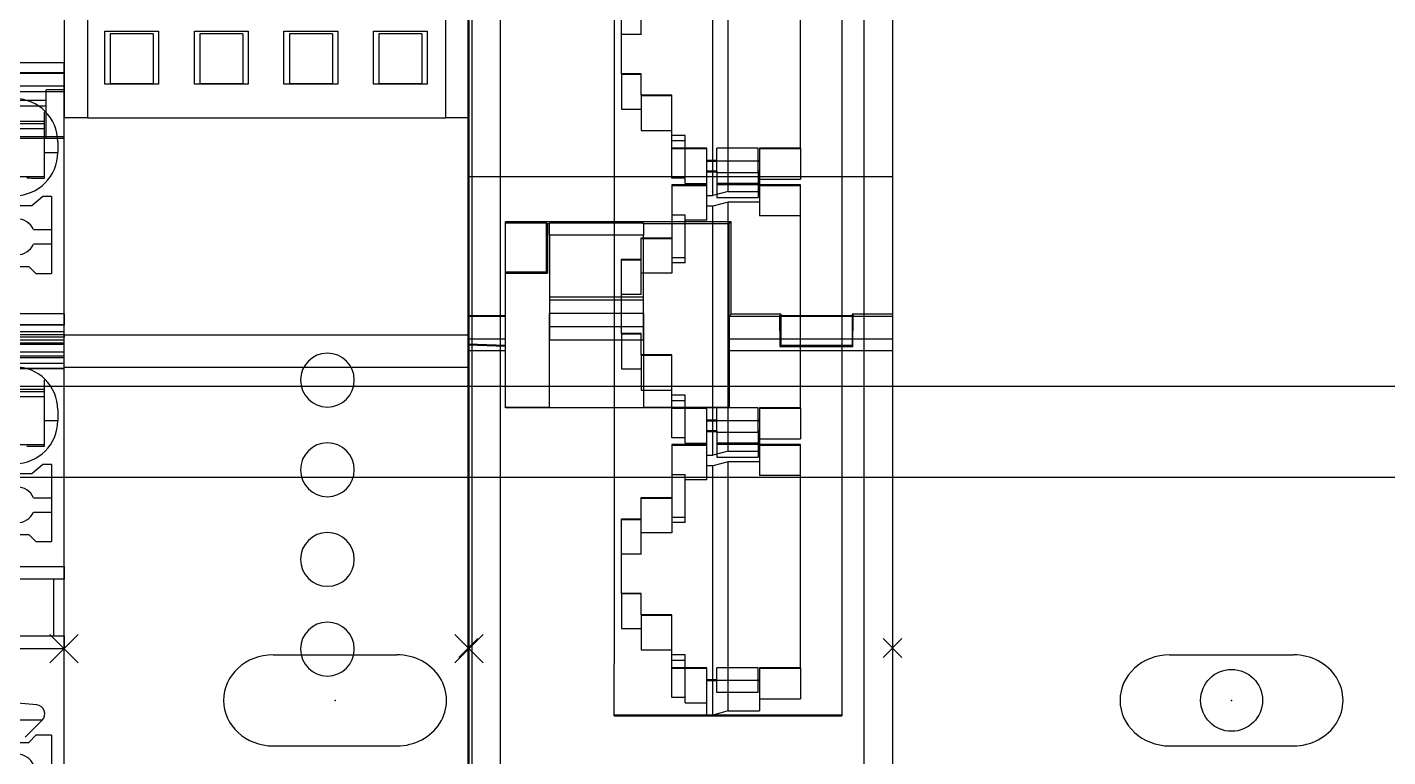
# Model space of a CAD drawing. Header units: inches. Extents: x -13.2 to 36, y -6.6 to 12.8.
# Drawn here: x 28.638 to 31.628, y 2.626 to 4.228 of the extents above; entities that cross this region are included whole.
import ezdxf
from ezdxf.enums import TextEntityAlignment as Align

# ---------------------------------------------------------------- set-up
doc = ezdxf.new("R2010")
doc.units = ezdxf.units.IN
doc.header["$MEASUREMENT"] = 0
for name, color, linetype in [('MAIN-1', 7, 'Continuous'), ('MAIN-2', 7, 'Continuous'), ('PSYMS', 7, 'Continuous')]:
    doc.layers.add(name, color=color, linetype=linetype)
doc.styles.get("Standard").update_dxf_attribs({"font": 'arial.ttf'})

# ---------------------------------------------------------------- blocks, each defined once
blk = doc.blocks.new('FP_Phoenix Contact 3210567')
at = {"layer": 'MAIN-1'}
for p, q in [((0, 0), (0, 0.2028)), ((0.0283, 0.2028), (0.0283, 0)), ((0.1523, 0), (0.1523, 0.2028)), ((0.1806, 0.2028), (0.1806, 0)), ((0.6839, 0), (0.6839, 0.2028)), ((0.689, 0), (0.689, 0.2028)), ((0.71, 0), (0.71, 0.2028)), ((0.735, 0), (0.735, 0.2028)), ((1.2861, 0), (1.2861, 0.2028)), ((-0.1561, 0.1594), (-0.1561, 0.0473)), ((0.4484, 0.1669), (0.4484, 0.0433)), ((0.5539, 0.1651), (0.5539, 0.0433)), ((0.5637, 0.0433), (0.5637, 0.165)), ((0.5696, 0.1649), (0.5696, 0.0433)), ((1.037, 0.1669), (1.037, 0.0433)), ((1.1424, 0.1651), (1.1424, 0.0433)), ((1.1523, 0.0433), (1.1523, 0.165)), ((1.1582, 0.1649), (1.1582, 0.0433)), ((-0.206, 0.1291), (-0.206, 0.0776)), ((0.2507, 0.1291), (0.2507, 0.0776)), ((0.3846, 0.1355), (0.3846, 0.0711)), ((0.8393, 0.1291), (0.8393, 0.0776)), ((0.9731, 0.1355), (0.9731, 0.0711)), ((-0.1234, 0.0601), (-0.1193, 0.1033)), ((-0.1902, 0.0619), (-0.206, 0.0776)), ((-0.1941, 0.0853), (-0.1569, 0.0481)), ((-0.1902, 0.0276), (-0.1902, 0.0619)), ((0.2507, 0.0776), (0.235, 0.0619)), ((0.235, 0.0619), (0.235, 0.0276)), ((0.2999, 0.0673), (0.2999, 0.0276)), ((0.3314, 0.0673), (0.3314, 0.0276)), ((0.3846, 0.0711), (0.4043, 0.0477)), ((0.4448, 0.0712), (0.4447, 0.0678)), ((0.4447, 0.0678), (0.4447, 0.0646)), ((0.4447, 0.0646), (0.4447, 0.0614)), ((0.4447, 0.0614), (0.4447, 0.0582)), ((0.4449, 0.0821), (0.4448, 0.0783)), ((0.4448, 0.0783), (0.4448, 0.0747)), ((0.4448, 0.0747), (0.4448, 0.0712)), ((0.8393, 0.0776), (0.8235, 0.0619)), ((0.8235, 0.0619), (0.8235, 0.0276)), ((0.8885, 0.0673), (0.8885, 0.0276)), ((0.92, 0.0673), (0.92, 0.0276)), ((0.9731, 0.0711), (0.9928, 0.0477)), ((1.0333, 0.0646), (1.0332, 0.0614)), ((1.0332, 0.0614), (1.0332, 0.0582)), ((1.0334, 0.0747), (1.0333, 0.0712)), ((1.0333, 0.0712), (1.0333, 0.0678)), ((1.0333, 0.0678), (1.0333, 0.0646)), ((1.0334, 0.0821), (1.0334, 0.0783)), ((1.0334, 0.0783), (1.0334, 0.0747)), ((0.4043, 0.0276), (0.4043, 0.0477)), ((0.4446, 0.0491), (0.4445, 0.0462)), ((0.4445, 0.0462), (0.4445, 0.0433)), ((0.4445, 0.0433), (0.4469, 0.0433)), ((0.4447, 0.0582), (0.4446, 0.0551)), ((0.4446, 0.0551), (0.4446, 0.0521)), ((0.4446, 0.0521), (0.4446, 0.0491)), ((0.4469, 0.0433), (0.4494, 0.0433)), ((0.4494, 0.0433), (0.4518, 0.0433)), ((0.4518, 0.0433), (0.4544, 0.0433)), ((0.4544, 0.0433), (0.457, 0.0433)), ((0.457, 0.0433), (0.4596, 0.0433)), ((0.4596, 0.0433), (0.4623, 0.0433)), ((0.4623, 0.0433), (0.465, 0.0433)), ((0.465, 0.0433), (0.4678, 0.0433)), ((0.4678, 0.0433), (0.4707, 0.0433)), ((0.4707, 0.0433), (0.4737, 0.0433)), ((0.4737, 0.0433), (0.4768, 0.0433)), ((0.4768, 0.0433), (0.4799, 0.0433)), ((0.4799, 0.0433), (0.4832, 0.0433)), ((0.4832, 0.0433), (0.4865, 0.0433)), ((0.4865, 0.0433), (0.49, 0.0433)), ((0.49, 0.0433), (0.4935, 0.0433)), ((0.4935, 0.0433), (0.4971, 0.0433)), ((0.4971, 0.0433), (0.5007, 0.0433)), ((0.5007, 0.0433), (0.5007, 0.0138)), ((0.5007, 0.0433), (0.5893, 0.0433)), ((0.5911, 0.0415), (0.5893, 0.0433)), ((0.9928, 0.0276), (0.9928, 0.0477)), ((1.0332, 0.0521), (1.0331, 0.0491)), ((1.0331, 0.0491), (1.0331, 0.0462)), ((1.0331, 0.0462), (1.0331, 0.0433)), ((1.0331, 0.0433), (1.0355, 0.0433)), ((1.0332, 0.0582), (1.0332, 0.0551)), ((1.0332, 0.0551), (1.0332, 0.0521)), ((1.0355, 0.0433), (1.0379, 0.0433)), ((1.0379, 0.0433), (1.0404, 0.0433)), ((1.0404, 0.0433), (1.0429, 0.0433)), ((1.0429, 0.0433), (1.0455, 0.0433)), ((1.0455, 0.0433), (1.0482, 0.0433)), ((1.0482, 0.0433), (1.0508, 0.0433)), ((1.0508, 0.0433), (1.0536, 0.0433)), ((1.0536, 0.0433), (1.0564, 0.0433)), ((1.0564, 0.0433), (1.0593, 0.0433)), ((1.0593, 0.0433), (1.0623, 0.0433)), ((1.0623, 0.0433), (1.0653, 0.0433)), ((1.0653, 0.0433), (1.0685, 0.0433)), ((1.0685, 0.0433), (1.0718, 0.0433)), ((1.0718, 0.0433), (1.0751, 0.0433)), ((1.0751, 0.0433), (1.0785, 0.0433)), ((1.0785, 0.0433), (1.0821, 0.0433)), ((1.0821, 0.0433), (1.0857, 0.0433)), ((1.0857, 0.0433), (1.0893, 0.0433)), ((1.0893, 0.0433), (1.1779, 0.0433)), ((1.0893, 0.0433), (1.0893, 0.0138)), ((1.1797, 0.0415), (1.1779, 0.0433)), ((-0.6429, 0), (0, 0)), ((-0.1902, 0.0276), (-0.3595, 0.0276)), ((0.0283, 0), (0, 0)), ((0.0283, 0.0226), (0.1523, 0.0226)), ((0.0283, 0), (0.1523, 0)), ((0.1806, 0), (0.1523, 0)), ((0.4043, 0.0276), (0.235, 0.0276)), ((0.5243, 0.0138), (0.5007, 0.0138)), ((0.689, 0), (0.71, 0)), ((0.735, 0), (0.71, 0)), ((0.735, 0), (1.2861, 0)), ((0.9928, 0.0276), (0.8235, 0.0276)), ((1.1129, 0.0138), (1.0893, 0.0138)), ((0.1806, 0), (0.6839, 0)), ((0.689, 0), (0.6839, 0))]:
    blk.add_line(p, q, dxfattribs=at)
for centre, radius, start, end in [((-0.2709, 0.1033), 0.0394, 293.5782, 0), ((0.3157, 0.1033), 0.0394, 180, 246.4218), ((0.3157, 0.1033), 0.0394, 293.5782, 0), ((0.5007, 0.1083), 0.0945, 180, 270), ((0.5243, 0.1083), 0.0945, 270, 0), ((0.9042, 0.1033), 0.0394, 180, 246.4218), ((0.9042, 0.1033), 0.0394, 293.5782, 0), ((1.0893, 0.1083), 0.0945, 180, 270), ((1.1129, 0.1083), 0.0945, 270, 0), ((-0.143, 0.062), 0.0197, 225, 354.5596)]:
    blk.add_arc(centre, radius, start, end, dxfattribs=at)
at = {"layer": 'MAIN-2'}
for p, q in [((0.6141, 0), (0.6141, 0.2028)), ((0.6157, 0.2028), (0.6157, 0)), ((0.6272, 0.2028), (0.6272, 0)), ((0.6383, 0), (0.6383, 0.2028)), ((0.6424, 0), (0.6424, 0.2028)), ((0.6519, 0.2028), (0.6519, 0)), ((0.6687, 0.2028), (0.6687, 0)), ((0.6704, 0.2028), (0.6704, 0)), ((0.6705, 0), (0.6705, 0.2028)), ((0.6779, 0.2028), (0.6779, 0)), ((0.6959, 0), (0.6959, 0.2028)), ((0.7119, 0.2028), (0.7119, 0)), ((1.1208, 0.2028), (1.1208, 0)), ((1.1246, 0.2028), (1.1246, 0)), ((1.1916, 0.2028), (1.1916, 0.0394)), ((1.2034, 0.0394), (1.2034, 0.2028)), ((1.2231, 0.2028), (1.2231, 0)), ((1.2353, 0), (1.2353, 0.2028)), ((1.2625, 0), (1.2625, 0.2028)), ((1.2653, 0.2028), (1.2653, 0)), ((-0.206, 0.0776), (-0.206, 0.0776)), ((-0.1902, 0.0619), (-0.1902, 0.0619)), ((-0.1234, 0.0601), (-0.1234, 0.0601)), ((0.235, 0.0619), (0.235, 0.0619)), ((0.2507, 0.0776), (0.2507, 0.0776)), ((0.2999, 0.0673), (0.2999, 0.0673)), ((0.3314, 0.0673), (0.3314, 0.0673)), ((0.3846, 0.0711), (0.3846, 0.0711)), ((0.8235, 0.0619), (0.8235, 0.0619)), ((0.8393, 0.0776), (0.8393, 0.0776)), ((0.8885, 0.0673), (0.8885, 0.0673)), ((0.92, 0.0673), (0.92, 0.0673)), ((0.9731, 0.0711), (0.9731, 0.0711)), ((-0.1569, 0.0481), (-0.1569, 0.0481)), ((0.4043, 0.0477), (0.4043, 0.0477)), ((0.5539, 0.0433), (0.5539, 0.0433)), ((0.5637, 0.0433), (0.5637, 0.0433)), ((0.5696, 0.0433), (0.5696, 0.0433)), ((0.9928, 0.0477), (0.9928, 0.0477)), ((1.1208, 0.0394), (1.1208, 0.0394)), ((1.1208, 0.0394), (1.2271, 0.0394)), ((1.1424, 0.0433), (1.1424, 0.0433)), ((1.1523, 0.0433), (1.1523, 0.0433)), ((1.1582, 0.0433), (1.1582, 0.0433)), ((1.2034, 0.0394), (1.2034, 0.0394)), ((1.2271, 0), (1.2271, 0.0394)), ((-0.1902, 0.0276), (-0.1902, 0.0276)), ((0.0283, 0.0226), (0.0283, 0.0226)), ((0.0283, 0), (0.0283, 0)), ((0.1523, 0.0226), (0.1523, 0.0226)), ((0.1523, 0), (0.1523, 0)), ((0.235, 0.0276), (0.235, 0.0276)), ((0.2999, 0.0276), (0.2999, 0.0276)), ((0.3314, 0.0276), (0.3314, 0.0276)), ((0.4043, 0.0276), (0.4043, 0.0276)), ((0.5007, 0.0138), (0.5007, 0.0138)), ((0.5243, 0.0138), (0.5243, 0.0138)), ((0.6424, 0), (0.6424, 0)), ((0.6779, 0), (0.6779, 0)), ((0.735, 0), (0.735, 0)), ((0.8235, 0.0276), (0.8235, 0.0276)), ((0.8885, 0.0276), (0.8885, 0.0276)), ((0.92, 0.0276), (0.92, 0.0276)), ((0.9928, 0.0276), (0.9928, 0.0276)), ((1.0893, 0.0138), (1.0893, 0.0138)), ((1.1129, 0.0138), (1.1129, 0.0138)), ((1.1208, 0), (1.1208, 0)), ((1.2231, 0), (1.2231, 0)), ((1.2625, 0), (1.2625, 0)), ((1.2625, 0), (1.2625, 0)), ((1.2653, 0), (1.2653, 0)), ((1.2653, 0), (1.2653, 0)), ((1.2861, 0), (1.2861, 0)), ((1.2861, 0), (1.2861, 0))]:
    blk.add_line(p, q, dxfattribs=at)
blk = doc.blocks.new('2963938')
for p, q in [((-0.0312, -0.0312), (0.0312, 0.0312)), ((0.0312, -0.0312), (-0.0312, 0.0312)), ((0.8585, -0.0312), (0.921, 0.0312)), ((0.921, -0.0312), (0.8585, 0.0312))]:
    blk.add_line(p, q)
at = {"layer": 'MAIN-1'}
for p, q in [((0, 1.4897), (0, 1.1654)), ((0.0512, 1.4897), (0.0512, 1.1654)), ((0.8386, 1.1654), (0.8386, 1.4897)), ((0.8898, 1.4897), (0.8898, 1.1654)), ((0.0896, 1.3555), (0.2077, 1.3555)), ((0.0896, 1.2394), (0.0896, 1.3555)), ((0.1014, 1.3496), (0.1014, 1.2408)), ((0.1959, 1.3496), (0.1014, 1.3496)), ((0.1959, 1.3496), (0.1959, 1.2408)), ((0.2077, 1.3555), (0.2077, 1.2394)), ((0.2864, 1.3555), (0.4045, 1.3555)), ((0.2864, 1.2394), (0.2864, 1.3555)), ((0.2982, 1.3496), (0.2982, 1.2408)), ((0.3927, 1.3496), (0.2982, 1.3496)), ((0.3927, 1.3496), (0.3927, 1.2408)), ((0.4045, 1.3555), (0.4045, 1.2394)), ((0.4833, 1.3555), (0.6014, 1.3555)), ((0.4833, 1.2394), (0.4833, 1.3555)), ((0.4951, 1.3496), (0.4951, 1.2408)), ((0.5896, 1.3496), (0.4951, 1.3496)), ((0.5896, 1.3496), (0.5896, 1.2408)), ((0.6014, 1.3555), (0.6014, 1.2394)), ((0.6801, 1.3555), (0.7982, 1.3555)), ((0.6801, 1.2394), (0.6801, 1.3555)), ((0.7864, 1.3496), (0.6919, 1.3496)), ((0.6919, 1.3496), (0.6919, 1.2408)), ((0.7864, 1.3496), (0.7864, 1.2408)), ((0.7982, 1.3555), (0.7982, 1.2394)), ((0.2077, 1.2394), (0.0896, 1.2394)), ((0.1014, 1.2408), (0.1959, 1.2408)), ((0.4045, 1.2394), (0.2864, 1.2394)), ((0.2982, 1.2408), (0.3927, 1.2408)), ((0.6014, 1.2394), (0.4833, 1.2394)), ((0.4951, 1.2408), (0.5896, 1.2408)), ((0.7982, 1.2394), (0.6801, 1.2394)), ((0.6919, 1.2408), (0.7864, 1.2408)), ((0.0512, 1.1654), (0, 1.1654)), ((0, -1.1654), (0, 1.1654)), ((0.0512, 1.1654), (0.8386, 1.1654)), ((0.8898, 1.1654), (0.8386, 1.1654)), ((0.8898, -1.1654), (0.8898, 1.1654))]:
    blk.add_line(p, q, dxfattribs=at)
for centre, start, end in [((0.5787, 0.5897), 90, 270), ((0.5787, 0.5897), 270, 90), ((0.5787, 0.3928), 90, 270), ((0.5787, 0.3928), 270, 90), ((0.5787, 0.196), 90, 270), ((0.5787, 0.196), 270, 90), ((0.5787, -0.0009), 90, 270), ((0.5787, -0.0009), 270, 90)]:
    blk.add_arc(centre, 0.0591, start, end, dxfattribs=at)
at = {"layer": 'MAIN-2'}
for p, q in [((0.0896, 1.3555), (0.0896, 1.3555)), ((0.1014, 1.3496), (0.1014, 1.3496)), ((0.1959, 1.3496), (0.1959, 1.3496)), ((0.2077, 1.3555), (0.2077, 1.3555)), ((0.2864, 1.3555), (0.2864, 1.3555)), ((0.2982, 1.3496), (0.2982, 1.3496)), ((0.3927, 1.3496), (0.3927, 1.3496)), ((0.4045, 1.3555), (0.4045, 1.3555)), ((0.4833, 1.3555), (0.4833, 1.3555)), ((0.4951, 1.3496), (0.4951, 1.3496)), ((0.5896, 1.3496), (0.5896, 1.3496)), ((0.6014, 1.3555), (0.6014, 1.3555)), ((0.6801, 1.3555), (0.6801, 1.3555)), ((0.6919, 1.3496), (0.6919, 1.3496)), ((0.7864, 1.3496), (0.7864, 1.3496)), ((0.7982, 1.3555), (0.7982, 1.3555)), ((0.0896, 1.2394), (0.0896, 1.2394)), ((0.2077, 1.2394), (0.2077, 1.2394)), ((0.2864, 1.2394), (0.2864, 1.2394)), ((0.4045, 1.2394), (0.4045, 1.2394)), ((0.4833, 1.2394), (0.4833, 1.2394)), ((0.6014, 1.2394), (0.6014, 1.2394)), ((0.6801, 1.2394), (0.6801, 1.2394)), ((0.7982, 1.2394), (0.7982, 1.2394)), ((0.0512, 1.1654), (0.0512, 1.1654)), ((0.8386, 1.1654), (0.8386, 1.1654)), ((0, 0.689), (0.8898, 0.689)), ((0, 0.689), (0, 0.689)), ((0.8898, 0.689), (0.8898, 0.689)), ((0.5787, 0.6487), (0.5787, 0.6487)), ((0, 0.6181), (0.8898, 0.6181)), ((0, 0.6181), (0, 0.6181)), ((0.8898, 0.6181), (0.8898, 0.6181)), ((0.5787, 0.5306), (0.5787, 0.5306)), ((0.5787, 0.4519), (0.5787, 0.4519)), ((0.5787, 0.3338), (0.5787, 0.3338)), ((0.5787, 0.255), (0.5787, 0.255)), ((0.5787, 0.1369), (0.5787, 0.1369)), ((0.5787, 0.0582), (0.5787, 0.0582)), ((0.5787, -0.0599), (0.5787, -0.0599))]:
    blk.add_line(p, q, dxfattribs=at)
blk = doc.blocks.new('1085039')
for p, q in [((0.0131, 120.5906), (0.0545, 120.632)), ((0.0545, 120.5906), (0.0131, 120.632)), ((0.9451, 120.5906), (0.9866, 120.632)), ((0.9866, 120.5906), (0.9451, 120.632))]:
    blk.add_line(p, q)
at = {"layer": 'MAIN-1'}
for p, q in [((0.9659, 122.995), (0.9659, 119.2077)), ((0.0338, 119.0766), (0.0338, 122.9425)), ((0.3546, 122.7666), (0.3546, 120.5764)), ((0.8543, 122.7666), (0.8543, 120.5764)), ((0.764, 121.7085), (0.764, 122.1983)), ((0.5714, 121.6818), (0.5714, 122.1515)), ((0.6046, 121.7085), (0.6046, 122.1607)), ((0.3705, 121.8718), (0.3705, 122.035)), ((0.414, 121.9579), (0.414, 122.0336)), ((0.0339, 121.9259), (0.0339, 122.0089)), ((0.0353, 122.008), (0.0353, 121.925)), ((0.414, 121.9579), (0.3705, 121.9579)), ((0.0339, 121.8428), (0.0339, 121.9259)), ((0.0353, 121.925), (0.0353, 121.842)), ((0.414, 121.8718), (0.3705, 121.8718)), ((0.414, 121.8248), (0.414, 121.8718)), ((0.0339, 121.7596), (0.0339, 121.8428)), ((0.0353, 121.842), (0.0353, 121.7589)), ((0.4811, 121.8248), (0.414, 121.8248)), ((0.4811, 121.7085), (0.4811, 121.8248)), ((0.0339, 121.6763), (0.0339, 121.7596)), ((0.0353, 121.7589), (0.0353, 121.6757)), ((0.5101, 121.7368), (0.4811, 121.7368)), ((0.5101, 121.7085), (0.5101, 121.7368)), ((0.5577, 121.7085), (0.4811, 121.7085)), ((0.5577, 121.6818), (0.5577, 121.7085)), ((0.5797, 121.6818), (0.5797, 121.7085)), ((0.6708, 121.7085), (0.5797, 121.7085)), ((0.6708, 121.6818), (0.6708, 121.7085)), ((0.6737, 121.7085), (0.6737, 121.6818)), ((0.764, 121.7085), (0.6737, 121.7085)), ((0.0339, 121.593), (0.0339, 121.6763)), ((0.0353, 121.6757), (0.0353, 121.5924)), ((0.5797, 121.6818), (0.5577, 121.6818)), ((0.5797, 121.6585), (0.5577, 121.6585)), ((0.5577, 121.6281), (0.5577, 121.6585)), ((0.5577, 121.6571), (0.5797, 121.6571)), ((0.5797, 121.6585), (0.5797, 121.6281)), ((0.6737, 121.6818), (0.6708, 121.6818)), ((0.6737, 121.6585), (0.6708, 121.6585)), ((0.6708, 121.6585), (0.6708, 121.6281)), ((0.6708, 121.6571), (0.6737, 121.6571)), ((0.6737, 121.6585), (0.6737, 121.6281)), ((0.5577, 121.6281), (0.4811, 121.6281)), ((0.4811, 121.6281), (0.4811, 121.5117)), ((0.4811, 121.6267), (0.5577, 121.6267)), ((0.5577, 121.6267), (0.5577, 121.6281)), ((0.5577, 121.5509), (0.5577, 121.6267)), ((0.5797, 121.6281), (0.5797, 121.6006)), ((0.6708, 121.6281), (0.5797, 121.6281)), ((0.6708, 121.6281), (0.6708, 121.6006)), ((0.6737, 121.6281), (0.6737, 121.6267)), ((0.764, 121.6281), (0.6737, 121.6281)), ((0.6737, 121.6267), (0.6737, 121.5601)), ((0.6737, 121.6267), (0.764, 121.6267)), ((0.764, 121.1383), (0.764, 121.6281)), ((0.5797, 121.6006), (0.6708, 121.6006)), ((0.0339, 121.5095), (0.0339, 121.593)), ((0.0353, 121.5924), (0.0353, 121.509)), ((0.5714, 121.5813), (0.5577, 121.5813)), ((0.6046, 121.5905), (0.5714, 121.5813)), ((0.5714, 121.1115), (0.5714, 121.5813)), ((0.6046, 121.1383), (0.6046, 121.5905)), ((0.6737, 121.5905), (0.6046, 121.5905)), ((0.4811, 121.5625), (0.5101, 121.5625)), ((0.5101, 121.4686), (0.5101, 121.5625)), ((0.5577, 121.5509), (0.5101, 121.5509)), ((0.764, 121.5601), (0.6737, 121.5601)), ((0.0339, 121.426), (0.0339, 121.5095)), ((0.0353, 121.509), (0.0353, 121.4255)), ((0.414, 121.5117), (0.4811, 121.5117)), ((0.414, 121.4648), (0.414, 121.5117)), ((0.414, 121.5103), (0.4811, 121.5103)), ((0.4811, 121.5117), (0.4811, 121.5103)), ((0.4811, 121.5103), (0.4811, 121.4346)), ((0.3705, 121.3015), (0.3705, 121.4648)), ((0.3705, 121.4648), (0.414, 121.4648)), ((0.3705, 121.4634), (0.414, 121.4634)), ((0.414, 121.4634), (0.414, 121.4648)), ((0.414, 121.3876), (0.414, 121.4634)), ((0.4811, 121.4686), (0.5101, 121.4686)), ((0.5101, 121.457), (0.4811, 121.457)), ((0.5101, 121.457), (0.5101, 121.4686)), ((0.0339, 121.3424), (0.0339, 121.426)), ((0.0353, 121.4255), (0.0353, 121.342)), ((0.4811, 121.4346), (0.414, 121.4346)), ((0.414, 121.3876), (0.3705, 121.3876)), ((0.0339, 121.2587), (0.0339, 121.3424)), ((0.0353, 121.342), (0.0353, 121.2584)), ((0.414, 121.3015), (0.3705, 121.3015)), ((0.414, 121.2546), (0.414, 121.3015)), ((0.0339, 121.175), (0.0339, 121.2587)), ((0.0353, 121.2584), (0.0353, 121.1747)), ((0.4811, 121.2546), (0.414, 121.2546)), ((0.4811, 121.1383), (0.4811, 121.2546)), ((0.0339, 121.0912), (0.0339, 121.175)), ((0.0353, 121.1747), (0.0353, 121.091)), ((0.5101, 121.1666), (0.4811, 121.1666)), ((0.5101, 121.1383), (0.5101, 121.1666)), ((0.5577, 121.1383), (0.4811, 121.1383)), ((0.5577, 121.1115), (0.5577, 121.1383)), ((0.5797, 121.1115), (0.5797, 121.1383)), ((0.6708, 121.1383), (0.5797, 121.1383)), ((0.6708, 121.1115), (0.6708, 121.1383)), ((0.6737, 121.1383), (0.6737, 121.1115)), ((0.764, 121.1383), (0.6737, 121.1383)), ((0.0339, 121.0073), (0.0339, 121.0912)), ((0.0353, 121.091), (0.0353, 121.0072)), ((0.5797, 121.1115), (0.5577, 121.1115)), ((0.5797, 121.0883), (0.5577, 121.0883)), ((0.5577, 121.0579), (0.5577, 121.0883)), ((0.5577, 121.0868), (0.5797, 121.0868)), ((0.5797, 121.0883), (0.5797, 121.0579)), ((0.6737, 121.1115), (0.6708, 121.1115)), ((0.6737, 121.0883), (0.6708, 121.0883)), ((0.6708, 121.0883), (0.6708, 121.0579)), ((0.6708, 121.0868), (0.6737, 121.0868)), ((0.6737, 121.0883), (0.6737, 121.0579)), ((0.5577, 121.0579), (0.4811, 121.0579)), ((0.4811, 121.0579), (0.4811, 120.9415)), ((0.4811, 121.0564), (0.5577, 121.0564)), ((0.5577, 121.0564), (0.5577, 121.0579)), ((0.5577, 120.9807), (0.5577, 121.0564)), ((0.5797, 121.0579), (0.5797, 121.0304)), ((0.6708, 121.0579), (0.5797, 121.0579)), ((0.6708, 121.0579), (0.6708, 121.0304)), ((0.6737, 121.0579), (0.6737, 121.0564)), ((0.764, 121.0579), (0.6737, 121.0579)), ((0.6737, 121.0564), (0.6737, 120.9899)), ((0.6737, 121.0564), (0.764, 121.0564)), ((0.764, 120.568), (0.764, 121.0579)), ((0.5797, 121.0304), (0.6708, 121.0304)), ((0.0339, 120.9234), (0.0339, 121.0073)), ((0.0353, 121.0072), (0.0353, 120.9233)), ((0.5714, 121.0111), (0.5577, 121.0111)), ((0.6046, 121.0203), (0.5714, 121.0111)), ((0.5714, 120.5413), (0.5714, 121.0111)), ((0.6046, 120.568), (0.6046, 121.0203)), ((0.6737, 121.0203), (0.6046, 121.0203)), ((0.4811, 120.9923), (0.5101, 120.9923)), ((0.5101, 120.8984), (0.5101, 120.9923)), ((0.5577, 120.9807), (0.5101, 120.9807)), ((0.764, 120.9899), (0.6737, 120.9899)), ((0.414, 120.9415), (0.4811, 120.9415)), ((0.414, 120.8946), (0.414, 120.9415)), ((0.414, 120.9401), (0.4811, 120.9401)), ((0.4811, 120.9415), (0.4811, 120.9401)), ((0.4811, 120.9401), (0.4811, 120.8644)), ((0.0339, 120.8394), (0.0339, 120.9234)), ((0.0353, 120.9233), (0.0353, 120.8394)), ((0.3705, 120.7313), (0.3705, 120.8946)), ((0.3705, 120.8946), (0.414, 120.8946)), ((0.3705, 120.8932), (0.414, 120.8932)), ((0.414, 120.8932), (0.414, 120.8946)), ((0.414, 120.8174), (0.414, 120.8932)), ((0.4811, 120.8984), (0.5101, 120.8984)), ((0.5101, 120.8868), (0.4811, 120.8868)), ((0.5101, 120.8868), (0.5101, 120.8984)), ((0.4811, 120.8644), (0.414, 120.8644)), ((0.0339, 120.7553), (0.0339, 120.8394)), ((0.0353, 120.8394), (0.0353, 120.7554)), ((0.414, 120.8174), (0.3705, 120.8174)), ((0.0339, 120.6712), (0.0339, 120.7553)), ((0.0353, 120.7554), (0.0353, 120.6714)), ((0.414, 120.7313), (0.3705, 120.7313)), ((0.414, 120.6844), (0.414, 120.7313)), ((0.0339, 120.5871), (0.0339, 120.6712)), ((0.0353, 120.6714), (0.0353, 120.5873)), ((0.4811, 120.6844), (0.414, 120.6844)), ((0.4811, 120.568), (0.4811, 120.6844)), ((0.0339, 120.5029), (0.0339, 120.5871)), ((0.0353, 120.5873), (0.0353, 120.5032)), ((0.5101, 120.5963), (0.4811, 120.5963)), ((0.5101, 120.568), (0.5101, 120.5963)), ((0.3546, 120.4642), (0.3546, 120.5764)), ((0.5577, 120.568), (0.4811, 120.568)), ((0.5577, 120.5413), (0.5577, 120.568)), ((0.5797, 120.5413), (0.5797, 120.568)), ((0.6708, 120.568), (0.5797, 120.568)), ((0.6708, 120.5413), (0.6708, 120.568)), ((0.6737, 120.568), (0.6737, 120.5413)), ((0.764, 120.568), (0.6737, 120.568)), ((0.8543, 120.5764), (0.8543, 120.4642)), ((0.5797, 120.5413), (0.5577, 120.5413)), ((0.6737, 120.5413), (0.6708, 120.5413)), ((0.0339, 120.4186), (0.0339, 120.5029)), ((0.0353, 120.5032), (0.0353, 120.419)), ((0.3546, 120.4626), (0.3546, 120.4642)), ((0.8543, 120.4642), (0.3546, 120.4642)), ((0.3546, 120.4626), (0.8543, 120.4626)), ((0.8543, 120.4642), (0.8543, 120.4626)), ((0.0339, 120.3343), (0.0339, 120.4186)), ((0.0353, 120.419), (0.0353, 120.3348))]:
    blk.add_line(p, q, dxfattribs=at)
at = {"layer": 'MAIN-2'}
for p, q in [((0.1042, 120.0813), (0.1042, 122.9284)), ((0.9037, 120.0813), (0.9037, 122.9284)), ((0.0421, 119.0828), (0.0421, 122.0641)), ((0.3705, 121.8718), (0.3705, 121.8704)), ((0.3705, 121.8704), (0.3705, 121.7946)), ((0.414, 121.8704), (0.3705, 121.8704)), ((0.414, 121.8248), (0.414, 121.8234)), ((0.414, 121.8234), (0.414, 121.7477)), ((0.4811, 121.8234), (0.414, 121.8234)), ((0.3705, 121.7946), (0.414, 121.7946)), ((0.414, 121.7477), (0.4811, 121.7477)), ((0.4811, 121.7252), (0.4811, 121.7368)), ((0.4811, 121.7252), (0.5101, 121.7252)), ((0.4811, 121.7071), (0.4811, 121.7085)), ((0.4811, 121.6429), (0.4811, 121.7071)), ((0.5577, 121.7071), (0.4811, 121.7071)), ((0.5101, 121.6429), (0.5101, 121.7085)), ((0.6046, 121.6138), (0.6046, 121.7085)), ((0.764, 121.7071), (0.6737, 121.7071)), ((0.764, 121.7085), (0.764, 121.7071)), ((0.764, 121.7071), (0.764, 121.6405)), ((0.5577, 121.6803), (0.5577, 121.6818)), ((0.5577, 121.6803), (0.5797, 121.6803)), ((0.5577, 121.6585), (0.5577, 121.6803)), ((0.5714, 121.6046), (0.5714, 121.6818)), ((0.5797, 121.6803), (0.5797, 121.6818)), ((0.5797, 121.681), (0.6708, 121.681)), ((0.5797, 121.6543), (0.5797, 121.6803)), ((0.6708, 121.6543), (0.5797, 121.6543)), ((0.6708, 121.6803), (0.6708, 121.6818)), ((0.6708, 121.6543), (0.6708, 121.6803)), ((0.6708, 121.6803), (0.6737, 121.6803)), ((0.6737, 121.6818), (0.6737, 121.6803)), ((0.6737, 121.6803), (0.6737, 121.6585)), ((0.0338, 121.6466), (0.9659, 121.6466)), ((0.5101, 121.6429), (0.4811, 121.6429)), ((0.5101, 121.6313), (0.5101, 121.6429)), ((0.5101, 121.6313), (0.5577, 121.6313)), ((0.5577, 121.6046), (0.5577, 121.6267)), ((0.6708, 121.631), (0.5797, 121.631)), ((0.6737, 121.6405), (0.764, 121.6405)), ((0.6737, 121.6267), (0.6737, 121.6138)), ((0.5577, 121.6046), (0.5714, 121.6046)), ((0.6046, 121.6138), (0.5714, 121.6046)), ((0.6046, 121.6138), (0.6737, 121.6138)), ((0.1156, 121.5447), (0.1156, 121.547)), ((0.6111, 121.547), (0.1156, 121.547)), ((0.1156, 121.4363), (0.1156, 121.5447)), ((0.1156, 121.5447), (0.2057, 121.5447)), ((0.2057, 121.4363), (0.2057, 121.5447)), ((0.2081, 121.5423), (0.2057, 121.5447)), ((0.2119, 121.5423), (0.2081, 121.5423)), ((0.2081, 121.5423), (0.2081, 121.4339)), ((0.4191, 121.5443), (0.2119, 121.5443)), ((0.2119, 121.5423), (0.2119, 121.5443)), ((0.2119, 121.5179), (0.2119, 121.5423)), ((0.4191, 121.5423), (0.4191, 121.5443)), ((0.6064, 121.5423), (0.4191, 121.5423)), ((0.4191, 121.5423), (0.4191, 121.5179)), ((0.6111, 121.547), (0.6064, 121.5423)), ((0.6064, 121.5423), (0.6064, 121.1393)), ((0.6111, 121.3439), (0.6111, 121.547)), ((0.4191, 121.5179), (0.2119, 121.5179)), ((0.2119, 121.5179), (0.2119, 121.5179)), ((0.2119, 121.5179), (0.2119, 121.2877)), ((0.4191, 121.2877), (0.4191, 121.5179)), ((0.4191, 121.5179), (0.4191, 121.5179)), ((0.2057, 121.4363), (0.1156, 121.4363)), ((0.1156, 121.4339), (0.1156, 121.4363)), ((0.1156, 121.4339), (0.2081, 121.4339)), ((0.1156, 121.1393), (0.1156, 121.4339)), ((0.2081, 121.4339), (0.2057, 121.4363)), ((0.4191, 121.3817), (0.2119, 121.3817)), ((0.4191, 121.375), (0.2119, 121.375)), ((0.1156, 121.3403), (0.0338, 121.3403)), ((0.0338, 121.3396), (0.1156, 121.3396)), ((0.2119, 121.346), (0.2119, 121.346)), ((0.2119, 121.1393), (0.2119, 121.346)), ((0.4191, 121.346), (0.2119, 121.346)), ((0.4191, 121.346), (0.4191, 121.346)), ((0.4191, 121.346), (0.4191, 121.1393)), ((0.6068, 121.3396), (0.6111, 121.3439)), ((0.6068, 121.3396), (0.9659, 121.3396)), ((0.6068, 121.3396), (0.6068, 121.2899)), ((0.7211, 121.3439), (0.6111, 121.3439)), ((0.7175, 121.3403), (0.7211, 121.3439)), ((0.7175, 121.3403), (0.7182, 121.2735)), ((0.8792, 121.3403), (0.7175, 121.3403)), ((0.7211, 121.2765), (0.7211, 121.3439)), ((0.8774, 121.3439), (0.8774, 121.2765)), ((0.9659, 121.3439), (0.8774, 121.3439)), ((0.8774, 121.3439), (0.8792, 121.3403)), ((0.8789, 121.2735), (0.8792, 121.3403)), ((0.4191, 121.3167), (0.2119, 121.3167)), ((0.3705, 121.3015), (0.3705, 121.3001)), ((0.3705, 121.3001), (0.3705, 121.2244)), ((0.414, 121.3001), (0.3705, 121.3001)), ((0.0338, 121.2899), (0.1156, 121.2899)), ((0.0338, 121.2791), (0.1156, 121.2763)), ((0.1156, 121.2734), (0.0338, 121.2763)), ((0.2119, 121.2877), (0.4191, 121.2877)), ((0.2119, 121.2877), (0.2119, 121.2877)), ((0.4191, 121.2877), (0.4191, 121.2877)), ((0.6068, 121.2899), (0.9659, 121.2899)), ((0.6068, 121.2899), (0.6069, 121.2647)), ((0.7182, 121.2735), (0.7211, 121.2765)), ((0.7182, 121.2735), (0.8789, 121.2735)), ((0.7211, 121.2765), (0.8774, 121.2765)), ((0.8774, 121.2765), (0.8789, 121.2735)), ((0.0338, 121.2647), (0.1156, 121.2647)), ((0.414, 121.2546), (0.414, 121.2532)), ((0.414, 121.2532), (0.414, 121.1774)), ((0.4811, 121.2532), (0.414, 121.2532)), ((0.6069, 121.2647), (0.9659, 121.2647)), ((0.6069, 121.2647), (0.6069, 121.1388)), ((0.3705, 121.2244), (0.414, 121.2244)), ((0.414, 121.1774), (0.4811, 121.1774)), ((0.4811, 121.155), (0.4811, 121.1666)), ((0.4811, 121.155), (0.5101, 121.155)), ((0.1156, 121.1388), (0.1156, 121.1393)), ((0.2119, 121.1393), (0.1156, 121.1393)), ((0.6069, 121.1388), (0.1156, 121.1388)), ((0.2119, 121.1393), (0.2119, 121.1389)), ((0.4191, 121.1389), (0.2119, 121.1389)), ((0.4191, 121.1389), (0.4191, 121.1393)), ((0.6064, 121.1393), (0.4191, 121.1393)), ((0.4811, 121.1369), (0.4811, 121.1383)), ((0.4811, 121.0727), (0.4811, 121.1369)), ((0.5577, 121.1369), (0.4811, 121.1369)), ((0.5101, 121.0727), (0.5101, 121.1383)), ((0.6046, 121.0435), (0.6046, 121.1383)), ((0.6064, 121.1393), (0.6069, 121.1388)), ((0.764, 121.1369), (0.6737, 121.1369)), ((0.764, 121.1383), (0.764, 121.1369)), ((0.764, 121.1369), (0.764, 121.0703)), ((0.5577, 121.1101), (0.5577, 121.1115)), ((0.5577, 121.1101), (0.5797, 121.1101)), ((0.5577, 121.0883), (0.5577, 121.1101)), ((0.5714, 121.0344), (0.5714, 121.1115)), ((0.5797, 121.1101), (0.5797, 121.1115)), ((0.5797, 121.1108), (0.6708, 121.1108)), ((0.5797, 121.0841), (0.5797, 121.1101)), ((0.6708, 121.1101), (0.6708, 121.1115)), ((0.6708, 121.0841), (0.6708, 121.1101)), ((0.6708, 121.1101), (0.6737, 121.1101)), ((0.6737, 121.1115), (0.6737, 121.1101)), ((0.6737, 121.1101), (0.6737, 121.0883)), ((0.5101, 121.0727), (0.4811, 121.0727)), ((0.5101, 121.0611), (0.5101, 121.0727)), ((0.5101, 121.0611), (0.5577, 121.0611)), ((0.5577, 121.0344), (0.5577, 121.0564)), ((0.6708, 121.0841), (0.5797, 121.0841)), ((0.6708, 121.0608), (0.5797, 121.0608)), ((0.6737, 121.0703), (0.764, 121.0703)), ((0.6737, 121.0564), (0.6737, 121.0435)), ((0.5577, 121.0344), (0.5714, 121.0344)), ((0.6046, 121.0435), (0.5714, 121.0344)), ((0.6046, 121.0435), (0.6737, 121.0435)), ((0.3705, 120.7313), (0.3705, 120.7299)), ((0.3705, 120.7299), (0.3705, 120.6541)), ((0.414, 120.7299), (0.3705, 120.7299)), ((0.414, 120.6844), (0.414, 120.683)), ((0.414, 120.683), (0.414, 120.6072)), ((0.4811, 120.683), (0.414, 120.683)), ((0.3705, 120.6541), (0.414, 120.6541)), ((0.414, 120.6072), (0.4811, 120.6072)), ((0.4811, 120.5847), (0.4811, 120.5963)), ((0.4811, 120.5847), (0.5101, 120.5847)), ((0.4811, 120.5666), (0.4811, 120.568)), ((0.4811, 120.5024), (0.4811, 120.5666)), ((0.5577, 120.5666), (0.4811, 120.5666)), ((0.5101, 120.5024), (0.5101, 120.568)), ((0.6046, 120.4733), (0.6046, 120.568)), ((0.764, 120.5666), (0.6737, 120.5666)), ((0.764, 120.568), (0.764, 120.5666)), ((0.764, 120.5666), (0.764, 120.5)), ((0.5577, 120.5399), (0.5577, 120.5413)), ((0.5577, 120.5399), (0.5797, 120.5399)), ((0.5577, 120.4641), (0.5577, 120.5399)), ((0.5714, 120.4641), (0.5714, 120.5413)), ((0.5797, 120.5399), (0.5797, 120.5413)), ((0.5797, 120.5406), (0.6708, 120.5406)), ((0.5797, 120.5138), (0.5797, 120.5399)), ((0.6708, 120.5399), (0.6708, 120.5413)), ((0.6708, 120.5138), (0.6708, 120.5399)), ((0.6708, 120.5399), (0.6737, 120.5399)), ((0.6737, 120.5413), (0.6737, 120.5399)), ((0.6737, 120.5399), (0.6737, 120.4733)), ((0.5101, 120.5024), (0.4811, 120.5024)), ((0.5101, 120.4909), (0.5101, 120.5024)), ((0.5101, 120.4909), (0.5577, 120.4909)), ((0.6708, 120.5138), (0.5797, 120.5138)), ((0.6737, 120.5), (0.764, 120.5)), ((0.5577, 120.4641), (0.5714, 120.4641)), ((0.6046, 120.4733), (0.5714, 120.4641)), ((0.6046, 120.4733), (0.6737, 120.4733))]:
    blk.add_line(p, q, dxfattribs=at)
blk = doc.blocks.new('HDINA39D')
for p, q in [((0, 0.69), (16.5, 0.69)), ((0, 0.49), (16.5, 0.49)), ((10.694, 0.1), (10.966, 0.1)), ((12.664, 0.1), (12.936, 0.1)), ((10.694, -0.1), (10.966, -0.1)), ((12.664, -0.1), (12.936, -0.1))]:
    blk.add_line(p, q)
blk.add_circle((12.8, 0), 0.068)
for centre, start_param, end_param in [((10.694, 0), -1.570796, 1.570794), ((10.966, 0), 1.570794, 4.712394), ((12.664, 0), -1.570796, 1.570794), ((12.936, 0), 1.570794, 4.712394)]:
    blk.add_ellipse(centre, major_axis=(-0.109, 0), ratio=0.917668, start_param=start_param, end_param=end_param)
for p in [(10.83, 0), (12.8, 0)]:
    blk.add_point(p)
at = {"flags": 11}
for p in [(2.95, 0), (12.8, 0)]:
    blk.add_attdef('NC', text='', height=0.01, rotation=270, dxfattribs=at).set_placement(p, align=Align.MIDDLE)

msp = doc.modelspace()

# ---------------------------------------------------------------- block references
at = {"layer": 'PSYMS'}
for name, p in [('1085039', (29.5732, -117.7464)), ('2963938', (28.71871, 2.86343)), ('HDINA39D', (18.4842, 2.75))]:
    msp.add_blockref(name, p, dxfattribs=at)
at = {"layer": 'PSYMS', "rotation": 90}
msp.add_blockref('FP_Phoenix Contact 3210567', (28.71871, 2.86343), dxfattribs=at)

doc.saveas('drawing.dxf')
